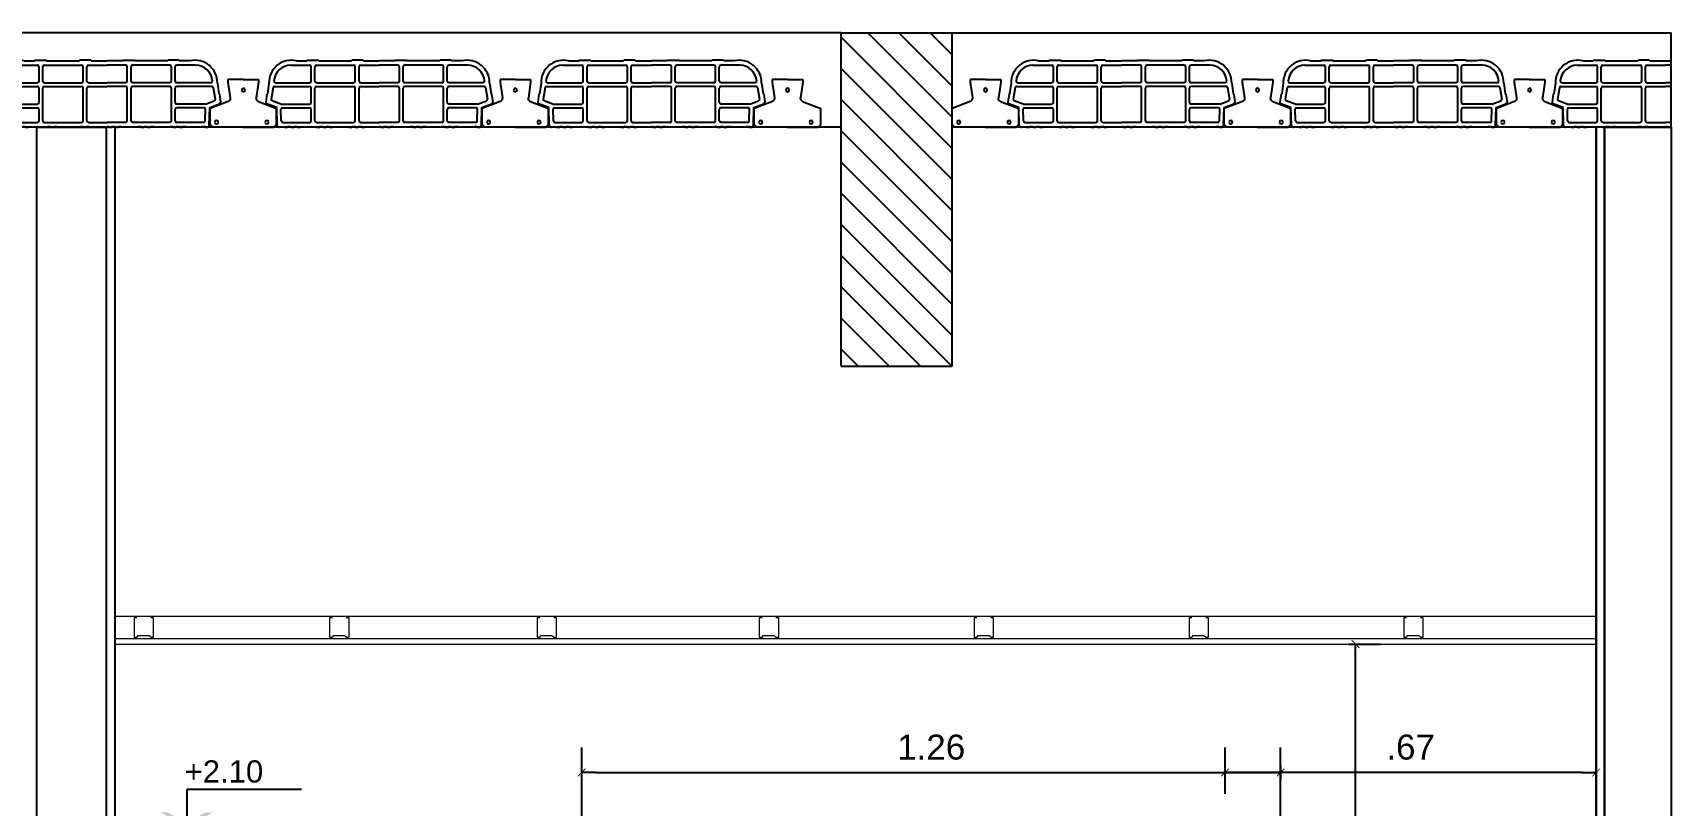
# Model space of a CAD drawing. Header units: metres. Extents: x 198 to 412, y -54 to 17.
# Drawn here: x 255.23 to 258.177, y -6.306 to -4.916 of the extents above; entities that cross this region are included whole.
import ezdxf

# ---------------------------------------------------------------- set-up
doc = ezdxf.new("R2010")
doc.units = ezdxf.units.M
doc.header["$LTSCALE"] = 10
for name, color, linetype in [('02', 2, 'Continuous'), ('1_MUROS', 6, 'Continuous'), ('25-TXT', 2, 'Continuous'), ('A- Hatch Hormigon', 255, 'Continuous'), ('A-MUROS', 6, 'Continuous'), ('A-Revoques', 1, 'Continuous'), ('Corte t', 2, 'Continuous'), ('Losa rap sapito', 251, 'Continuous'), ('piso', 1, 'Continuous'), ('TCOTA', 1, 'Continuous'), ('TM-REVOQUE', 2, 'Continuous')]:
    doc.layers.add(name, color=color, linetype=linetype)
doc.layers.add('A-Cielorraso', color=1, linetype='Continuous', lineweight=5)
doc.styles.add('ARIAL', font='arial.ttf')
doc.dimstyles.new('ST-COTA-25', dxfattribs={"dimscale": 0.25, "dimtxt": 0.18, "dimasz": 0.1, "dimexe": 0.18, "dimexo": 0.0625, "dimgap": 0.09, "dimtad": 1, "dimzin": 4, "dimdsep": 46, "dimtxsty": 'ARIAL', "dimblk1": 'COTA_N', "dimblk2": 'COTA_N', "dimsah": 1, "dimcen": 0.09, "dimclrd": 8, "dimclre": 8, "dimclrt": 1, "dimadec": 0, "dimazin": 0, "dimtfac": 1, "dimtix": 1, "dimtmove": 0, "dimatfit": 3, "dimldrblk": 'COTA_N', "dimfxl": 0.18, "dimtolj": 1, "dimtzin": 0, "dimarcsym": 0})

# ---------------------------------------------------------------- blocks, each defined once
blk = doc.blocks.new('N-NIV-CO')
for p, q in [((1.032, 0.343), (0, 0.343)), ((0, 0.343), (0, 0))]:
    blk.add_line(p, q)
for points in [[(-0.233, 0.135), (-0.167, 0.135), (0, 0), (0, 0.038)], [(0.233, 0.135), (0.167, 0.135), (0, 0), (0, 0.038)]]:
    blk.add_solid(points)
at = {"style": 'ARIAL'}
for tag, p in [('COTA', (0.116, 0.405)), ('NPT', (0.288, 0.049))]:
    blk.add_attdef(tag, p, '', height=0.2, dxfattribs=at)
blk = doc.blocks.new('VIGUETA NUEVA')
at = {"layer": '02'}
for p, q in [((852.3054, 1549.6661), (852.2767, 1549.6661)), ((852.2767, 1549.6661), (852.2767, 1549.6611)), ((852.2767, 1549.6611), (852.2809, 1549.6312)), ((852.3054, 1549.6661), (852.3342, 1549.6661)), ((852.3342, 1549.6611), (852.3299, 1549.6312)), ((852.3342, 1549.6661), (852.3342, 1549.6611)), ((852.2769, 1549.6243), (852.2429, 1549.6111)), ((852.2429, 1549.5811), (852.2429, 1549.6111)), ((852.3339, 1549.6243), (852.3679, 1549.6111)), ((852.3679, 1549.5811), (852.3679, 1549.6111)), ((852.2429, 1549.5811), (852.2479, 1549.5761)), ((852.3054, 1549.5761), (852.2479, 1549.5761)), ((852.3054, 1549.5761), (852.3629, 1549.5761)), ((852.3679, 1549.5811), (852.3629, 1549.5761))]:
    blk.add_line(p, q, dxfattribs=at)
for centre, start, end in [((852.2739, 1549.6307), 294.8533, 4.4381), ((852.3369, 1549.6307), 175.5619, 245.1467)]:
    blk.add_arc(centre, 0.00704, start, end, dxfattribs=at)
blk = doc.blocks.new('VIGUETA NUEVA1')
at = {"layer": 'piso'}
for centre in [(0, -0.02), (-0.0444, -0.0805), (0.0504, -0.0805)]:
    blk.add_circle(centre, 0.00324, dxfattribs=at)
at = {"layer": '1_MUROS'}
blk.add_blockref('VIGUETA NUEVA', (-852.3054, -1549.6661), dxfattribs=at)
blk = doc.blocks.new('Losa rap zapito')
at = {"layer": 'Losa rap sapito'}
for p, q in [((283.7711, -291.7719), (283.8051, -291.7719)), ((283.7813, -291.7641), (283.8003, -291.7641)), ((283.8012, -291.7632), (283.8205, -291.7632)), ((283.8176, -291.7719), (283.8844, -291.7719)), ((283.8215, -291.7641), (283.8806, -291.7641)), ((283.9008, -291.7632), (283.8815, -291.7632)), ((283.897, -291.7719), (283.9304, -291.7719)), ((283.9018, -291.7641), (283.9304, -291.7641)), ((283.959, -291.7641), (283.9304, -291.7641)), ((283.9638, -291.7719), (283.9304, -291.7719)), ((283.9599, -291.7632), (283.9792, -291.7632)), ((284.0431, -291.7719), (283.9763, -291.7719)), ((284.0393, -291.7641), (283.9802, -291.7641)), ((284.0595, -291.7632), (284.0402, -291.7632)), ((284.0896, -291.7719), (284.0556, -291.7719)), ((284.0795, -291.7641), (284.0605, -291.7641)), ((283.808, -291.8006), (283.808, -291.7747)), ((283.8147, -291.8006), (283.8147, -291.7747)), ((283.8873, -291.8006), (283.8873, -291.7747)), ((283.8941, -291.8006), (283.8941, -291.7747)), ((283.9667, -291.8006), (283.9667, -291.7747)), ((283.9734, -291.8006), (283.9734, -291.7747)), ((284.046, -291.8006), (284.046, -291.7747)), ((284.0527, -291.8006), (284.0527, -291.7747)), ((283.7282, -291.8243), (283.7262, -291.8386)), ((283.732, -291.8042), (283.7293, -291.8235)), ((283.7394, -291.8124), (283.7357, -291.8329)), ((283.7422, -291.8103), (283.8051, -291.8103)), ((283.7437, -291.8035), (283.8051, -291.8035)), ((283.7534, -291.8103), (283.8051, -291.8103)), ((283.808, -291.8391), (283.808, -291.8132)), ((283.8147, -291.8721), (283.8147, -291.8132)), ((283.8176, -291.8035), (283.8844, -291.8035)), ((283.8176, -291.8103), (283.8844, -291.8103)), ((283.8873, -291.8721), (283.8873, -291.8132)), ((283.8941, -291.8721), (283.8941, -291.8132)), ((283.897, -291.8035), (283.9304, -291.8035)), ((283.897, -291.8103), (283.9304, -291.8103)), ((283.9638, -291.8035), (283.9304, -291.8035)), ((283.9638, -291.8103), (283.9304, -291.8103)), ((283.9667, -291.8721), (283.9667, -291.8132)), ((283.9734, -291.8721), (283.9734, -291.8132)), ((284.0431, -291.8035), (283.9763, -291.8035)), ((284.0431, -291.8103), (283.9763, -291.8103)), ((284.046, -291.8721), (284.046, -291.8132)), ((284.0527, -291.8391), (284.0527, -291.8132)), ((284.117, -291.8035), (284.0556, -291.8035)), ((284.1186, -291.8103), (284.0556, -291.8103)), ((284.1073, -291.8103), (284.0556, -291.8103)), ((284.1214, -291.8124), (284.125, -291.8329)), ((284.1287, -291.8042), (284.1314, -291.8235)), ((284.1325, -291.8243), (284.1346, -291.8386)), ((283.7459, -291.8484), (283.728, -291.8417)), ((283.7534, -291.842), (283.7376, -291.836)), ((283.7466, -291.8799), (283.7459, -291.8484)), ((283.7534, -291.842), (283.8051, -291.842)), ((283.7542, -291.8721), (283.7536, -291.851)), ((283.7565, -291.8487), (283.8051, -291.8487)), ((283.808, -291.8721), (283.808, -291.8516)), ((284.0527, -291.8721), (284.0527, -291.8516)), ((284.1073, -291.842), (284.0556, -291.842)), ((284.1043, -291.8487), (284.0556, -291.8487)), ((284.1066, -291.8721), (284.1071, -291.851)), ((284.1073, -291.842), (284.1232, -291.836)), ((284.1141, -291.8799), (284.1149, -291.8484)), ((284.1149, -291.8484), (284.1327, -291.8417)), ((283.7541, -291.8836), (283.7504, -291.8836)), ((283.7541, -291.8836), (283.7516, -291.8836)), ((283.7541, -291.8836), (283.7516, -291.8836)), ((283.7541, -291.8836), (283.7541, -291.8827)), ((283.7541, -291.8827), (283.7598, -291.8827)), ((283.7571, -291.8749), (283.8051, -291.8749)), ((283.7598, -291.8836), (283.7598, -291.8827)), ((283.7598, -291.8836), (283.7656, -291.8836)), ((283.7714, -291.8827), (283.7656, -291.8827)), ((283.7656, -291.8836), (283.7656, -291.8827)), ((283.7714, -291.8836), (283.7714, -291.8827)), ((283.7714, -291.8836), (283.7772, -291.8836)), ((283.7772, -291.8836), (283.7772, -291.8827)), ((283.783, -291.8827), (283.7772, -291.8827)), ((283.783, -291.8836), (283.783, -291.8827)), ((283.783, -291.8836), (283.7887, -291.8836)), ((283.7887, -291.8836), (283.7887, -291.8827)), ((283.7887, -291.8827), (283.7945, -291.8827)), ((283.7945, -291.8836), (283.7945, -291.8827)), ((283.8003, -291.8836), (283.7945, -291.8836)), ((283.8003, -291.8827), (283.8061, -291.8827)), ((283.8003, -291.8836), (283.8003, -291.8827)), ((283.8061, -291.8836), (283.8061, -291.8827)), ((283.8119, -291.8836), (283.8061, -291.8836)), ((283.8119, -291.8827), (283.8176, -291.8827)), ((283.8119, -291.8836), (283.8119, -291.8827)), ((283.8119, -291.8827), (283.8176, -291.8827)), ((283.8176, -291.8749), (283.8844, -291.8749)), ((283.8176, -291.8836), (283.8176, -291.8827)), ((283.8176, -291.8836), (283.8234, -291.8836)), ((283.8292, -291.8827), (283.8234, -291.8827)), ((283.8234, -291.8836), (283.8234, -291.8827)), ((283.8292, -291.8836), (283.8292, -291.8827)), ((283.8292, -291.8836), (283.835, -291.8836)), ((283.835, -291.8836), (283.835, -291.8827)), ((283.8408, -291.8827), (283.835, -291.8827)), ((283.8408, -291.8836), (283.8408, -291.8827)), ((283.8408, -291.8836), (283.8465, -291.8836)), ((283.8465, -291.8836), (283.8465, -291.8827)), ((283.8465, -291.8827), (283.8523, -291.8827)), ((283.8523, -291.8836), (283.8523, -291.8827)), ((283.8581, -291.8836), (283.8523, -291.8836)), ((283.8581, -291.8827), (283.8639, -291.8827)), ((283.8581, -291.8836), (283.8581, -291.8827)), ((283.8639, -291.8836), (283.8639, -291.8827)), ((283.8697, -291.8836), (283.8639, -291.8836)), ((283.8697, -291.8827), (283.8755, -291.8827)), ((283.8697, -291.8836), (283.8697, -291.8827)), ((283.8697, -291.8827), (283.8755, -291.8827)), ((283.8755, -291.8836), (283.8755, -291.8827)), ((283.8755, -291.8836), (283.8812, -291.8836)), ((283.887, -291.8827), (283.8812, -291.8827)), ((283.8812, -291.8836), (283.8812, -291.8827)), ((283.887, -291.8836), (283.887, -291.8827)), ((283.887, -291.8836), (283.8928, -291.8836)), ((283.8928, -291.8836), (283.8928, -291.8827)), ((283.8986, -291.8827), (283.8928, -291.8827)), ((283.897, -291.8749), (283.9304, -291.8749)), ((283.8986, -291.8836), (283.8986, -291.8827)), ((283.8986, -291.8836), (283.9044, -291.8836)), ((283.9044, -291.8836), (283.9044, -291.8827)), ((283.9044, -291.8827), (283.9101, -291.8827)), ((283.9101, -291.8836), (283.9101, -291.8827)), ((283.9159, -291.8836), (283.9101, -291.8836)), ((283.9159, -291.8827), (283.9217, -291.8827)), ((283.9159, -291.8836), (283.9159, -291.8827)), ((283.9217, -291.8836), (283.9217, -291.8827)), ((283.9275, -291.8836), (283.9217, -291.8836)), ((283.9275, -291.8836), (283.9275, -291.8827)), ((283.9275, -291.8827), (283.9304, -291.8827)), ((283.9638, -291.8749), (283.9304, -291.8749)), ((283.9333, -291.8827), (283.9304, -291.8827)), ((283.9333, -291.8836), (283.9333, -291.8827)), ((283.9333, -291.8836), (283.939, -291.8836)), ((283.9448, -291.8827), (283.939, -291.8827)), ((283.939, -291.8836), (283.939, -291.8827)), ((283.9448, -291.8836), (283.9448, -291.8827)), ((283.9448, -291.8836), (283.9506, -291.8836)), ((283.9506, -291.8836), (283.9506, -291.8827)), ((283.9564, -291.8827), (283.9506, -291.8827)), ((283.9564, -291.8836), (283.9564, -291.8827)), ((283.9622, -291.8836), (283.9564, -291.8836)), ((283.9622, -291.8836), (283.9622, -291.8827)), ((283.9622, -291.8827), (283.9679, -291.8827)), ((283.9679, -291.8836), (283.9679, -291.8827)), ((283.9737, -291.8836), (283.9679, -291.8836)), ((283.9737, -291.8827), (283.9795, -291.8827)), ((283.9737, -291.8836), (283.9737, -291.8827)), ((284.0431, -291.8749), (283.9763, -291.8749)), ((283.9795, -291.8836), (283.9795, -291.8827)), ((283.9853, -291.8836), (283.9795, -291.8836)), ((283.9911, -291.8827), (283.9853, -291.8827)), ((283.9853, -291.8836), (283.9853, -291.8827)), ((283.9911, -291.8827), (283.9853, -291.8827)), ((283.9911, -291.8836), (283.9911, -291.8827)), ((283.9911, -291.8836), (283.9968, -291.8836)), ((284.0026, -291.8827), (283.9968, -291.8827)), ((283.9968, -291.8836), (283.9968, -291.8827)), ((284.0026, -291.8836), (284.0026, -291.8827)), ((284.0026, -291.8836), (284.0084, -291.8836)), ((284.0084, -291.8836), (284.0084, -291.8827)), ((284.0142, -291.8827), (284.0084, -291.8827)), ((284.0142, -291.8836), (284.0142, -291.8827)), ((284.02, -291.8836), (284.0142, -291.8836)), ((284.02, -291.8836), (284.02, -291.8827)), ((284.02, -291.8827), (284.0258, -291.8827)), ((284.0258, -291.8836), (284.0258, -291.8827)), ((284.0315, -291.8836), (284.0258, -291.8836)), ((284.0315, -291.8827), (284.0373, -291.8827)), ((284.0315, -291.8836), (284.0315, -291.8827)), ((284.0373, -291.8836), (284.0373, -291.8827)), ((284.0431, -291.8836), (284.0373, -291.8836)), ((284.0489, -291.8827), (284.0431, -291.8827)), ((284.0431, -291.8836), (284.0431, -291.8827)), ((284.0489, -291.8827), (284.0431, -291.8827)), ((284.0489, -291.8836), (284.0489, -291.8827)), ((284.0489, -291.8836), (284.0547, -291.8836)), ((284.0604, -291.8827), (284.0547, -291.8827)), ((284.0547, -291.8836), (284.0547, -291.8827)), ((284.1037, -291.8749), (284.0556, -291.8749)), ((284.0604, -291.8836), (284.0604, -291.8827)), ((284.0604, -291.8836), (284.0662, -291.8836)), ((284.0662, -291.8836), (284.0662, -291.8827)), ((284.072, -291.8827), (284.0662, -291.8827)), ((284.072, -291.8836), (284.072, -291.8827)), ((284.0778, -291.8836), (284.072, -291.8836)), ((284.0778, -291.8836), (284.0778, -291.8827)), ((284.0778, -291.8827), (284.0836, -291.8827)), ((284.0836, -291.8836), (284.0836, -291.8827)), ((284.0893, -291.8836), (284.0836, -291.8836)), ((284.0893, -291.8827), (284.0951, -291.8827)), ((284.0893, -291.8836), (284.0893, -291.8827)), ((284.0951, -291.8836), (284.0951, -291.8827)), ((284.1009, -291.8836), (284.0951, -291.8836)), ((284.1009, -291.8836), (284.1009, -291.8827)), ((284.1067, -291.8827), (284.1009, -291.8827)), ((284.1067, -291.8836), (284.1067, -291.8827)), ((284.1067, -291.8836), (284.1092, -291.8836)), ((284.1067, -291.8836), (284.1092, -291.8836)), ((284.1067, -291.8836), (284.1103, -291.8836))]:
    blk.add_line(p, q, dxfattribs=at)
for centre, radius, start, end in [((283.7724, -291.8035), 0.0404, 77.2971, 181.0135), ((283.7724, -291.8035), 0.0317, 92.259, 174.7894), ((283.8012, -291.7641), 0.000963, 90, 180), ((283.8051, -291.7747), 0.00289, 0, 90), ((283.8176, -291.7747), 0.00289, 90, 180), ((283.8205, -291.7641), 0.000963, 0, 90), ((283.8815, -291.7641), 0.000963, 90, 180), ((283.8844, -291.7747), 0.00289, 0, 90), ((283.897, -291.7747), 0.00289, 90, 180), ((283.9008, -291.7641), 0.000963, 0, 90), ((283.9599, -291.7641), 0.000963, 90, 180), ((283.9638, -291.7747), 0.00289, 0, 90), ((283.9763, -291.7747), 0.00289, 90, 180), ((283.9792, -291.7641), 0.000963, 0, 90), ((284.0402, -291.7641), 0.000963, 90, 180), ((284.0431, -291.7747), 0.00289, 0, 90), ((284.0556, -291.7747), 0.00289, 90, 180), ((284.0595, -291.7641), 0.000963, 0, 90), ((284.0883, -291.8035), 0.0404, 358.9865, 102.7029), ((284.0883, -291.8035), 0.0317, 5.2106, 87.741), ((283.7437, -291.8006), 0.00289, 180.2316, 270), ((283.8051, -291.8006), 0.00289, 270, 0), ((283.8176, -291.8006), 0.00289, 180, 270), ((283.8844, -291.8006), 0.00289, 270, 0), ((283.897, -291.8006), 0.00289, 180, 270), ((283.9638, -291.8006), 0.00289, 270, 0), ((283.9763, -291.8006), 0.00289, 180, 270), ((284.0431, -291.8006), 0.00289, 270, 0), ((284.0556, -291.8006), 0.00289, 180, 270), ((284.117, -291.8006), 0.00289, 270, 359.7684), ((283.7292, -291.8244), 0.000963, 81.8699, 171.8699), ((283.7422, -291.8132), 0.00289, 90, 165.2593), ((283.8051, -291.8132), 0.00289, 0, 90), ((283.8176, -291.8132), 0.00289, 90, 180), ((283.8844, -291.8132), 0.00289, 0, 90), ((283.897, -291.8132), 0.00289, 90, 180), ((283.9638, -291.8132), 0.00289, 0, 90), ((283.9763, -291.8132), 0.00289, 90, 180), ((284.0431, -291.8132), 0.00289, 0, 90), ((284.0556, -291.8132), 0.00289, 90, 180), ((284.1186, -291.8132), 0.00289, 14.7407, 90), ((284.1316, -291.8244), 0.000963, 8.1301, 98.1301), ((283.729, -291.839), 0.00289, 171.8699, 249.444), ((283.7386, -291.8333), 0.00289, 171.8699, 249.444), ((283.7565, -291.8516), 0.00289, 90, 168.5947), ((283.8051, -291.8391), 0.00289, 270, 0), ((283.8051, -291.8516), 0.00289, 0, 90), ((284.0556, -291.8391), 0.00289, 180, 270), ((284.0556, -291.8516), 0.00289, 90, 180), ((284.1043, -291.8516), 0.00289, 11.4053, 90), ((284.1222, -291.8333), 0.00289, 290.556, 8.1301), ((284.1317, -291.839), 0.00289, 290.556, 8.1301), ((283.7505, -291.8797), 0.0039, 182.4799, 268.1248), ((283.7571, -291.8721), 0.00289, 180, 271.41), ((283.8051, -291.8721), 0.00289, 270, 0), ((283.8176, -291.8721), 0.00289, 180, 270), ((283.8844, -291.8721), 0.00289, 270, 0), ((283.897, -291.8721), 0.00289, 180, 270), ((283.9638, -291.8721), 0.00289, 270, 0), ((283.9763, -291.8721), 0.00289, 180, 270), ((284.0431, -291.8721), 0.00289, 270, 0), ((284.0556, -291.8721), 0.00289, 180, 270), ((284.1037, -291.8721), 0.00289, 268.59, 0), ((284.1102, -291.8797), 0.0039, 271.8752, 357.5201)]:
    blk.add_arc(centre, radius, start, end, dxfattribs=at)
blk = doc.blocks.new('COTA_N')
for p, q in [((-1, 0), (0, 0)), ((0, 0.5), (0, -0.5))]:
    blk.add_line(p, q)
at = {"color": 3, "const_width": 0.065}
blk.add_lwpolyline([(0.14, 0.14), (0.28, 0.28), (0, 0), (-0.14, -0.14), (-0.28, -0.28)], dxfattribs=at)
blk = doc.blocks.new('*D317')
at = {"layer": 'Defpoints', "color": 0, "transparency": 16777216}
for p in [(257.5847, -6.0163), (257.609, -6.0163), (257.5847, -8.4163)]:
    blk.add_point(p, dxfattribs=at)
at = {"layer": 'TCOTA', "color": 8, "lineweight": -2, "transparency": 16777216}
for p, q in [((257.6004, -6.0163), (257.654, -6.0163)), ((257.609, -8.3913), (257.609, -6.0413)), ((257.6004, -8.4163), (257.654, -8.4163))]:
    blk.add_line(p, q, dxfattribs=at)
at = {"layer": 'TCOTA', "color": 8, "lineweight": -2, "transparency": 16777216, "xscale": 0.025, "yscale": 0.025, "zscale": 0.025}
for p, rotation in [((257.609, -6.0163), 90), ((257.609, -8.4163), 270)]:
    blk.add_blockref('COTA_N', p, dxfattribs=dict(at, rotation=rotation))
at = {"layer": 'TCOTA', "color": 2, "transparency": 16777216, "insert": (257.5635, -7.2163), "char_height": 0.045, "attachment_point": 5, "rotation": 90, "style": 'ARIAL'}
blk.add_mtext('\\A1;2.40', dxfattribs=at)
blk = doc.blocks.new('*D299')
at = {"layer": 'Defpoints', "color": 0, "transparency": 16777216}
for p in [(257.4743, -6.2474), (256.2171, -6.4663), (257.4743, -6.4663)]:
    blk.add_point(p, dxfattribs=at)
at = {"layer": 'TCOTA', "color": 8, "lineweight": -2, "transparency": 16777216}
for p, q in [((256.2171, -6.4506), (256.2171, -6.2024)), ((257.4743, -6.4506), (257.4743, -6.2024)), ((256.2421, -6.2474), (257.4493, -6.2474))]:
    blk.add_line(p, q, dxfattribs=at)
at = {"layer": 'TCOTA', "color": 8, "lineweight": -2, "transparency": 16777216, "xscale": 0.025, "yscale": 0.025, "zscale": 0.025, "rotation": 180}
blk.add_blockref('COTA_N', (256.2171, -6.2474), dxfattribs=at)
at = {"layer": 'TCOTA', "color": 8, "lineweight": -2, "transparency": 16777216, "xscale": 0.025, "yscale": 0.025, "zscale": 0.025}
blk.add_blockref('COTA_N', (257.4743, -6.2474), dxfattribs=at)
at = {"layer": 'TCOTA', "color": 1, "transparency": 16777216, "insert": (256.8457, -6.2019), "char_height": 0.045, "attachment_point": 5, "style": 'ARIAL'}
blk.add_mtext('\\A1;1.26', dxfattribs=at)
blk = doc.blocks.new('*D302')
at = {"layer": 'Defpoints', "color": 0, "transparency": 16777216}
for p in [(257.3743, -6.2474), (258.0418, -6.2672), (257.3743, -6.3015)]:
    blk.add_point(p, dxfattribs=at)
at = {"layer": 'TCOTA', "color": 8, "lineweight": -2, "transparency": 16777216}
for p, q in [((257.3743, -6.2859), (257.3743, -6.2024)), ((258.0418, -6.2515), (258.0418, -6.2024)), ((258.0168, -6.2474), (257.3993, -6.2474))]:
    blk.add_line(p, q, dxfattribs=at)
at = {"layer": 'TCOTA', "color": 8, "lineweight": -2, "transparency": 16777216, "xscale": 0.025, "yscale": 0.025, "zscale": 0.025, "rotation": 180}
blk.add_blockref('COTA_N', (257.3743, -6.2474), dxfattribs=at)
at = {"layer": 'TCOTA', "color": 8, "lineweight": -2, "transparency": 16777216, "xscale": 0.025, "yscale": 0.025, "zscale": 0.025}
blk.add_blockref('COTA_N', (258.0418, -6.2474), dxfattribs=at)
at = {"layer": 'TCOTA', "color": 1, "transparency": 16777216, "insert": (257.7081, -6.2019), "char_height": 0.045, "attachment_point": 5, "style": 'ARIAL'}
blk.add_mtext('\\A1;.67', dxfattribs=at)

msp = doc.modelspace()

# ---------------------------------------------------------------- hatches: boundary and pattern name
at = {"layer": 'A- Hatch Hormigon'}
h = msp.add_hatch(dxfattribs=at)
h.set_pattern_fill('ANSI31', color=256, scale=0.0125, angle=-90, style=0)
h.set_pattern_definition([(315, (-286.13939, -11778.466692), (0.02806330038, 0.02806330038), [])])
h.paths.add_polyline_path([(251.633, -8.4863), (251.433, -8.4863), (251.433, -9.0863), (251.633, -9.0863)])
h.paths.add_polyline_path([(256.8835, -8.4863), (256.6835, -8.4863), (256.6835, -9.0863), (256.8835, -9.0863)])
h.paths.add_polyline_path([(260.6337, -8.4863), (260.4337, -8.4863), (260.4337, -9.0863), (260.6337, -9.0863)])
h.paths.add_polyline_path([(251.633, -4.9163), (251.433, -4.9163), (251.433, -5.5163), (251.633, -5.5163)])
h.paths.add_polyline_path([(256.8835, -4.9163), (256.6835, -4.9163), (256.6835, -5.5163), (256.8835, -5.5163)])
h.paths.add_polyline_path([(260.6337, -4.9163), (260.4337, -4.9163), (260.4337, -5.5163), (260.6337, -5.5163)])

# ---------------------------------------------------------------- linework, layer by layer
at = {"color": 5}
for p, q in [((256.6835, -4.9163), (251.633, -4.9163)), ((256.6835, -5.5163), (256.6835, -4.9163)), ((256.6835, -4.9163), (256.8835, -4.9163)), ((256.8835, -5.5163), (256.8835, -4.9163)), ((256.8835, -4.9163), (258.1768, -4.9163)), ((258.1768, -5.0863), (258.1768, -4.9163)), ((256.6835, -5.0863), (251.633, -5.0863)), ((258.1768, -5.0863), (256.8835, -5.0863)), ((256.6835, -5.5163), (256.8835, -5.5163))]:
    msp.add_line(p, q, dxfattribs=at)
at = {"layer": 'A-Cielorraso', "linetype": 'Continuous'}
for points in [[(255.3771, -5.9663), (256.1471, -5.9663), (256.1471, -5.9663), (258.0419, -5.9663)], [(255.4171, -5.9688), (255.4121, -5.9688), (255.4121, -6.0038), (255.4171, -6.0038), (255.4194, -6.0008), (255.4388, -6.0008), (255.4421, -6.0038), (255.4471, -6.0038), (255.4471, -5.9688), (255.4421, -5.9688)], [(255.7685, -5.9688), (255.7635, -5.9688), (255.7635, -6.0038), (255.7685, -6.0038), (255.7709, -6.0008), (255.7902, -6.0008), (255.7935, -6.0038), (255.7985, -6.0038), (255.7985, -5.9688), (255.7935, -5.9688)], [(256.1418, -5.9688), (256.1368, -5.9688), (256.1368, -6.0038), (256.1418, -6.0038), (256.1441, -6.0008), (256.1635, -6.0008), (256.1668, -6.0038), (256.1718, -6.0038), (256.1718, -5.9688), (256.1668, -5.9688)], [(256.5415, -5.9688), (256.5365, -5.9688), (256.5365, -6.0038), (256.5415, -6.0038), (256.5438, -6.0008), (256.5632, -6.0008), (256.5665, -6.0038), (256.5715, -6.0038), (256.5715, -5.9688), (256.5665, -5.9688)], [(256.928, -5.9688), (256.923, -5.9688), (256.923, -6.0038), (256.928, -6.0038), (256.9303, -6.0008), (256.9497, -6.0008), (256.953, -6.0038), (256.958, -6.0038), (256.958, -5.9688), (256.953, -5.9688)], [(257.3145, -5.9688), (257.3095, -5.9688), (257.3095, -6.0038), (257.3145, -6.0038), (257.3168, -6.0008), (257.3362, -6.0008), (257.3395, -6.0038), (257.3445, -6.0038), (257.3445, -5.9688), (257.3395, -5.9688)], [(257.7009, -5.9688), (257.6959, -5.9688), (257.6959, -6.0038), (257.7009, -6.0038), (257.7033, -6.0008), (257.7226, -6.0008), (257.7259, -6.0038), (257.7309, -6.0038), (257.7309, -5.9688), (257.7259, -5.9688)]]:
    msp.add_lwpolyline(points, dxfattribs=at)
at = {"layer": 'A-Cielorraso', "color": 2, "linetype": 'Continuous'}
for points in [[(255.3771, -6.0063), (256.1871, -6.0063), (256.1871, -6.0063), (258.0419, -6.0063)], [(255.3771, -6.0163), (256.2171, -6.0163), (256.2171, -6.0163), (258.0419, -6.0163)]]:
    msp.add_lwpolyline(points, dxfattribs=at)
at = {"layer": 'A-MUROS'}
for p, q in [((255.2371, -8.4863), (255.2371, -5.0863)), ((258.0569, -5.0863), (258.0569, -8.4863))]:
    msp.add_line(p, q, dxfattribs=at)
for points in [[(255.2371, -8.4863), (255.2371, -5.0863), (255.3618, -5.0863), (255.3618, -8.4863), (255.2418, -8.4863)], [(258.0566, -8.4863), (258.0566, -5.0863), (258.1768, -5.0863), (258.1768, -8.4863), (258.0566, -8.4863)]]:
    msp.add_lwpolyline(points, close=True, dxfattribs=at)
at = {"layer": 'A-Revoques'}
msp.add_line((258.0418, -5.0863), (258.0418, -8.4863), dxfattribs=at)
at = {"layer": 'Losa rap sapito'}
for p, q in [((258.0075, -4.9745), (258.0415, -4.9745)), ((258.0176, -4.9668), (258.0366, -4.9668)), ((258.0376, -4.9658), (258.0569, -4.9658)), ((258.0443, -5.0033), (258.0443, -4.9774)), ((258.0511, -5.0033), (258.0511, -4.9774)), ((258.054, -4.9745), (258.1208, -4.9745)), ((258.0578, -4.9668), (258.1169, -4.9668)), ((258.1372, -4.9658), (258.1179, -4.9658)), ((258.1237, -5.0033), (258.1237, -4.9774)), ((258.1304, -5.0033), (258.1304, -4.9774)), ((258.1333, -4.9745), (258.1667, -4.9745)), ((258.1381, -4.9668), (258.1768, -4.9668)), ((258.1768, -4.9745), (258.1667, -4.9745)), ((257.9684, -5.0069), (257.9656, -5.0261)), ((257.9801, -5.0062), (258.0415, -5.0062)), ((258.054, -5.0062), (258.1208, -5.0062)), ((258.1333, -5.0062), (258.1667, -5.0062)), ((258.1768, -5.0062), (258.1667, -5.0062)), ((257.9646, -5.0269), (257.9625, -5.0412)), ((257.9757, -5.0151), (257.9721, -5.0356)), ((257.9898, -5.0446), (257.9739, -5.0387)), ((257.9898, -5.0446), (257.9739, -5.0387)), ((257.9785, -5.0129), (258.0415, -5.0129)), ((257.9898, -5.0129), (258.0415, -5.0129)), ((258.0443, -5.0417), (258.0443, -5.0158)), ((258.0511, -5.0747), (258.0511, -5.0158)), ((258.054, -5.0129), (258.1208, -5.0129)), ((258.1237, -5.0747), (258.1237, -5.0158)), ((258.1304, -5.0747), (258.1304, -5.0158)), ((258.1333, -5.0129), (258.1667, -5.0129)), ((258.1768, -5.0129), (258.1667, -5.0129)), ((257.9822, -5.051), (257.9644, -5.0443)), ((257.9822, -5.051), (257.9644, -5.0443)), ((257.983, -5.0825), (257.9822, -5.051)), ((257.983, -5.0825), (257.9822, -5.051)), ((257.9898, -5.0446), (258.0415, -5.0446)), ((257.9898, -5.0446), (258.0415, -5.0446)), ((257.9905, -5.0748), (257.99, -5.0537)), ((257.9905, -5.0748), (257.99, -5.0537)), ((257.9928, -5.0514), (258.0415, -5.0514)), ((257.9928, -5.0514), (258.0415, -5.0514)), ((258.0443, -5.0747), (258.0443, -5.0542)), ((258.0443, -5.0747), (258.0443, -5.0542)), ((257.9904, -5.0863), (257.9868, -5.0863)), ((257.9904, -5.0863), (257.9868, -5.0863)), ((257.9904, -5.0863), (257.9879, -5.0863)), ((257.9904, -5.0863), (257.9879, -5.0863)), ((257.9904, -5.0863), (257.9879, -5.0863)), ((257.9904, -5.0863), (257.9879, -5.0863)), ((257.9904, -5.0863), (257.9904, -5.0853)), ((257.9904, -5.0853), (257.9962, -5.0853)), ((257.9904, -5.0863), (257.9904, -5.0853)), ((257.9904, -5.0853), (257.9962, -5.0853)), ((257.9934, -5.0776), (258.0415, -5.0776)), ((257.9934, -5.0776), (258.0415, -5.0776)), ((257.9962, -5.0863), (257.9962, -5.0853)), ((257.9962, -5.0863), (257.9962, -5.0853)), ((257.9962, -5.0863), (258.002, -5.0863)), ((257.9962, -5.0863), (258.002, -5.0863)), ((258.0078, -5.0853), (258.002, -5.0853)), ((258.002, -5.0863), (258.002, -5.0853)), ((258.0078, -5.0853), (258.002, -5.0853)), ((258.002, -5.0863), (258.002, -5.0853)), ((258.0078, -5.0863), (258.0078, -5.0853)), ((258.0078, -5.0863), (258.0078, -5.0853)), ((258.0078, -5.0863), (258.0135, -5.0863)), ((258.0078, -5.0863), (258.0135, -5.0863)), ((258.0135, -5.0863), (258.0135, -5.0853)), ((258.0193, -5.0853), (258.0135, -5.0853)), ((258.0135, -5.0863), (258.0135, -5.0853)), ((258.0193, -5.0853), (258.0135, -5.0853)), ((258.0193, -5.0863), (258.0193, -5.0853)), ((258.0193, -5.0863), (258.0193, -5.0853)), ((258.0193, -5.0863), (258.0251, -5.0863)), ((258.0193, -5.0863), (258.0251, -5.0863)), ((258.0251, -5.0863), (258.0251, -5.0853)), ((258.0251, -5.0853), (258.0309, -5.0853)), ((258.0251, -5.0863), (258.0251, -5.0853)), ((258.0251, -5.0853), (258.0309, -5.0853)), ((258.0309, -5.0863), (258.0309, -5.0853)), ((258.0309, -5.0863), (258.0309, -5.0853)), ((258.0367, -5.0863), (258.0309, -5.0863)), ((258.0367, -5.0863), (258.0309, -5.0863)), ((258.0367, -5.0853), (258.0424, -5.0853)), ((258.0367, -5.0863), (258.0367, -5.0853)), ((258.0367, -5.0853), (258.0424, -5.0853)), ((258.0367, -5.0863), (258.0367, -5.0853)), ((258.0424, -5.0863), (258.0424, -5.0853)), ((258.0424, -5.0863), (258.0424, -5.0853)), ((258.0482, -5.0863), (258.0424, -5.0863)), ((258.0482, -5.0863), (258.0424, -5.0863)), ((258.0482, -5.0853), (258.054, -5.0853)), ((258.0482, -5.0863), (258.0482, -5.0853)), ((258.0482, -5.0853), (258.054, -5.0853)), ((258.0482, -5.0853), (258.054, -5.0853)), ((258.0482, -5.0863), (258.0482, -5.0853)), ((258.0482, -5.0853), (258.054, -5.0853)), ((258.054, -5.0776), (258.1208, -5.0776)), ((258.054, -5.0776), (258.1208, -5.0776)), ((258.054, -5.0863), (258.054, -5.0853)), ((258.054, -5.0863), (258.054, -5.0853)), ((258.054, -5.0863), (258.0598, -5.0863)), ((258.054, -5.0863), (258.0598, -5.0863)), ((258.0656, -5.0853), (258.0598, -5.0853)), ((258.0598, -5.0863), (258.0598, -5.0853)), ((258.0656, -5.0853), (258.0598, -5.0853)), ((258.0598, -5.0863), (258.0598, -5.0853)), ((258.0656, -5.0863), (258.0656, -5.0853)), ((258.0656, -5.0863), (258.0656, -5.0853)), ((258.0656, -5.0863), (258.0713, -5.0863)), ((258.0656, -5.0863), (258.0713, -5.0863)), ((258.0713, -5.0863), (258.0713, -5.0853)), ((258.0771, -5.0853), (258.0713, -5.0853)), ((258.0713, -5.0863), (258.0713, -5.0853)), ((258.0771, -5.0853), (258.0713, -5.0853)), ((258.0771, -5.0863), (258.0771, -5.0853)), ((258.0771, -5.0863), (258.0771, -5.0853)), ((258.0771, -5.0863), (258.0829, -5.0863)), ((258.0771, -5.0863), (258.0829, -5.0863)), ((258.0829, -5.0863), (258.0829, -5.0853)), ((258.0829, -5.0853), (258.0887, -5.0853)), ((258.0829, -5.0863), (258.0829, -5.0853)), ((258.0829, -5.0853), (258.0887, -5.0853)), ((258.0887, -5.0863), (258.0887, -5.0853)), ((258.0887, -5.0863), (258.0887, -5.0853)), ((258.0945, -5.0863), (258.0887, -5.0863)), ((258.0945, -5.0863), (258.0887, -5.0863)), ((258.0945, -5.0853), (258.1002, -5.0853)), ((258.0945, -5.0863), (258.0945, -5.0853)), ((258.0945, -5.0853), (258.1002, -5.0853)), ((258.0945, -5.0863), (258.0945, -5.0853)), ((258.1002, -5.0863), (258.1002, -5.0853)), ((258.1002, -5.0863), (258.1002, -5.0853)), ((258.106, -5.0863), (258.1002, -5.0863)), ((258.106, -5.0863), (258.1002, -5.0863)), ((258.106, -5.0853), (258.1118, -5.0853)), ((258.106, -5.0863), (258.106, -5.0853)), ((258.106, -5.0853), (258.1118, -5.0853)), ((258.106, -5.0853), (258.1118, -5.0853)), ((258.106, -5.0863), (258.106, -5.0853)), ((258.106, -5.0853), (258.1118, -5.0853)), ((258.1118, -5.0863), (258.1118, -5.0853)), ((258.1118, -5.0863), (258.1118, -5.0853)), ((258.1118, -5.0863), (258.1176, -5.0863)), ((258.1118, -5.0863), (258.1176, -5.0863)), ((258.1234, -5.0853), (258.1176, -5.0853)), ((258.1176, -5.0863), (258.1176, -5.0853)), ((258.1234, -5.0853), (258.1176, -5.0853)), ((258.1176, -5.0863), (258.1176, -5.0853)), ((258.1234, -5.0863), (258.1234, -5.0853)), ((258.1234, -5.0863), (258.1234, -5.0853)), ((258.1234, -5.0863), (258.1291, -5.0863)), ((258.1234, -5.0863), (258.1291, -5.0863)), ((258.1291, -5.0863), (258.1291, -5.0853)), ((258.1349, -5.0853), (258.1291, -5.0853)), ((258.1291, -5.0863), (258.1291, -5.0853)), ((258.1349, -5.0853), (258.1291, -5.0853)), ((258.1333, -5.0776), (258.1667, -5.0776)), ((258.1333, -5.0776), (258.1667, -5.0776)), ((258.1349, -5.0863), (258.1349, -5.0853)), ((258.1349, -5.0863), (258.1349, -5.0853)), ((258.1349, -5.0863), (258.1407, -5.0863)), ((258.1349, -5.0863), (258.1407, -5.0863)), ((258.1407, -5.0863), (258.1407, -5.0853)), ((258.1407, -5.0853), (258.1465, -5.0853)), ((258.1407, -5.0863), (258.1407, -5.0853)), ((258.1407, -5.0853), (258.1465, -5.0853)), ((258.1465, -5.0863), (258.1465, -5.0853)), ((258.1465, -5.0863), (258.1465, -5.0853)), ((258.1523, -5.0863), (258.1465, -5.0863)), ((258.1523, -5.0863), (258.1465, -5.0863)), ((258.1523, -5.0853), (258.1581, -5.0853)), ((258.1523, -5.0863), (258.1523, -5.0853)), ((258.1523, -5.0853), (258.1581, -5.0853)), ((258.1523, -5.0863), (258.1523, -5.0853)), ((258.1581, -5.0863), (258.1581, -5.0853)), ((258.1581, -5.0863), (258.1581, -5.0853)), ((258.1638, -5.0863), (258.1581, -5.0863)), ((258.1638, -5.0863), (258.1581, -5.0863)), ((258.1638, -5.0863), (258.1638, -5.0853)), ((258.1638, -5.0853), (258.1667, -5.0853)), ((258.1638, -5.0863), (258.1638, -5.0853)), ((258.1638, -5.0853), (258.1667, -5.0853)), ((258.1768, -5.0776), (258.1667, -5.0776)), ((258.1696, -5.0853), (258.1667, -5.0853)), ((258.1696, -5.0863), (258.1696, -5.0853)), ((258.1696, -5.0863), (258.1754, -5.0863))]:
    msp.add_line(p, q, dxfattribs=at)
for centre, radius, start, end in [((258.0088, -5.0062), 0.0404, 77.2971, 181.0135), ((258.0088, -5.0062), 0.0317, 92.259, 174.7894), ((258.0376, -4.9668), 0.000963, 90, 180), ((258.0415, -4.9774), 0.00289, 0, 90), ((258.054, -4.9774), 0.00289, 90, 180), ((258.0569, -4.9668), 0.000963, 0, 90), ((258.1179, -4.9668), 0.000963, 90, 180), ((258.1208, -4.9774), 0.00289, 0, 90), ((258.1333, -4.9774), 0.00289, 90, 180), ((258.1372, -4.9668), 0.000963, 0, 90), ((257.9801, -5.0033), 0.00289, 180.2316, 270), ((258.0415, -5.0033), 0.00289, 270, 0), ((258.054, -5.0033), 0.00289, 180, 270), ((258.1208, -5.0033), 0.00289, 270, 0), ((258.1333, -5.0033), 0.00289, 180, 270), ((257.9655, -5.0271), 0.000963, 81.8699, 171.8699), ((257.9749, -5.036), 0.00289, 171.8699, 249.444), ((257.9749, -5.036), 0.00289, 171.8699, 249.444), ((257.9785, -5.0158), 0.00289, 90, 165.2593), ((258.0415, -5.0158), 0.00289, 0, 90), ((258.054, -5.0158), 0.00289, 90, 180), ((258.1208, -5.0158), 0.00289, 0, 90), ((258.1333, -5.0158), 0.00289, 90, 180), ((257.9654, -5.0416), 0.00289, 171.8699, 249.444), ((257.9654, -5.0416), 0.00289, 171.8699, 249.444), ((257.9928, -5.0542), 0.00289, 90, 168.5947), ((257.9928, -5.0542), 0.00289, 90, 168.5947), ((258.0415, -5.0417), 0.00289, 270, 0), ((258.0415, -5.0417), 0.00289, 270, 0), ((258.0415, -5.0542), 0.00289, 0, 90), ((258.0415, -5.0542), 0.00289, 0, 90), ((257.9869, -5.0824), 0.0039, 182.4799, 268.1248), ((257.9869, -5.0824), 0.0039, 182.4799, 268.1248), ((257.9934, -5.0747), 0.00289, 180, 271.41), ((257.9934, -5.0747), 0.00289, 180, 271.41), ((258.0415, -5.0747), 0.00289, 270, 0), ((258.0415, -5.0747), 0.00289, 270, 0), ((258.054, -5.0747), 0.00289, 180, 270), ((258.054, -5.0747), 0.00289, 180, 270), ((258.1208, -5.0747), 0.00289, 270, 0), ((258.1208, -5.0747), 0.00289, 270, 0), ((258.1333, -5.0747), 0.00289, 180, 270), ((258.1333, -5.0747), 0.00289, 180, 270)]:
    msp.add_arc(centre, radius, start, end, dxfattribs=at)
at = {"layer": 'TM-REVOQUE'}
msp.add_line((258.0419, -8.4163), (258.0419, -5.0863), dxfattribs=at)
for points in [[(255.3771, -5.0863), (255.3771, -8.4463)], [(258.0418, -5.0863), (258.0418, -8.4463)]]:
    msp.add_lwpolyline(points, dxfattribs=at)

# ---------------------------------------------------------------- block references
at = {"layer": '25-TXT'}
ref = msp.add_blockref('N-NIV-CO', (255.5066, -6.3463), dxfattribs=dict(at, xscale=0.2000000000000002, yscale=0.2000000000000002, zscale=0.2000000000000002))
ref.add_attrib('COTA', '+2.10', (255.5028, -6.2654), dxfattribs={"layer": '0', "height": 0.04, "style": 'ARIAL'})
at = {"layer": 'A-MUROS'}
for p in [(-28.567, 286.7974), (-28.0775, 286.7974), (-27.5881, 286.7974), (-26.7425, 286.7974), (-26.2531, 286.7974)]:
    msp.add_blockref('Losa rap zapito', p, dxfattribs=at)
at = {"layer": 'Corte t', "xscale": -0.9559179682510148, "yscale": 0.9559179682510148, "zscale": 0.9559179682510148}
for p in [(255.6083, -5.0002), (256.0977, -5.0002), (256.5872, -5.0002), (256.9433, -5.0002), (257.4327, -5.0002), (257.9221, -5.0002)]:
    msp.add_blockref('VIGUETA NUEVA1', p, dxfattribs=at)

# ---------------------------------------------------------------- dimensions: what is measured, and where the dimension line sits
at = {"layer": 'TCOTA'}
dim = msp.add_linear_dim(base=(257.609, -6.0163), p1=(257.5847, -8.4163), p2=(257.5847, -6.0163), angle=90, dimstyle='ST-COTA-25', override={"dimclrt": 2}, dxfattribs=at)
dim.commit()
dim.dimension.update_dxf_attribs({"geometry": '*D317', "text_midpoint": (257.5635, -7.2163)})
for base, p1, p2, picture, middle in [((257.4743, -6.2474), (256.2171, -6.4663), (257.4743, -6.4663), '*D299', (256.8457, -6.2019)), ((257.3743, -6.2474), (258.0418, -6.2672), (257.3743, -6.3015), '*D302', (257.7081, -6.2019))]:
    dim = msp.add_linear_dim(base=base, p1=p1, p2=p2, dimstyle='ST-COTA-25', dxfattribs=at)
    dim.commit()
    dim.dimension.update_dxf_attribs({"geometry": picture, "text_midpoint": middle})

doc.saveas('drawing.dxf')
